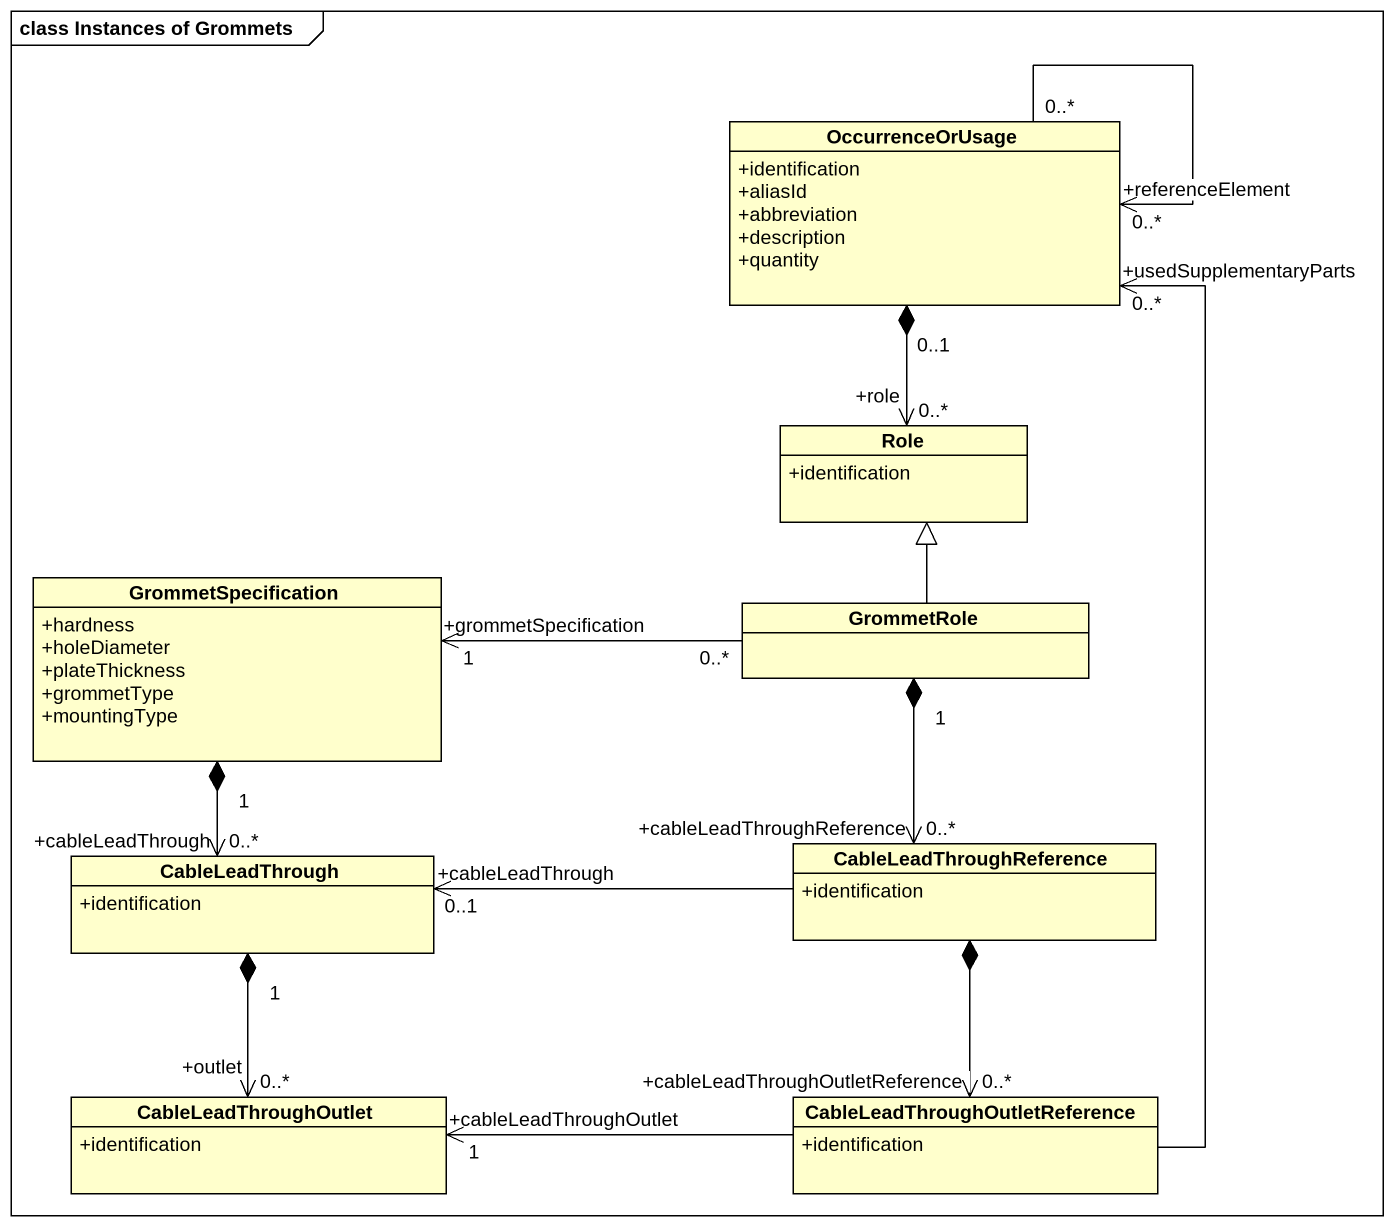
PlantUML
@startuml
mainframe class Instances of Grommets
hide circle
hide empty members
skinparam classAttributeIconSize 0
class OccurrenceOrUsage {
  +identification
  +aliasId
  +abbreviation
  +description
  +quantity
}
class Role {
  +identification
}
class GrommetSpecification {
  +hardness
  +holeDiameter
  +plateThickness
  +grommetType
  +mountingType
}
class GrommetRole
class CableLeadThrough {
  +identification
}
class CableLeadThroughReference {
  +identification
}
class CableLeadThroughOutlet {
  +identification
}
class "CableLeadThroughOutletReference" as CableLeadThroughOutletRefere {
  +identification
}
OccurrenceOrUsage "0..*" --> "+referenceElement\n0..*" OccurrenceOrUsage
OccurrenceOrUsage "0..1" *--> "+role\n0..*" Role
GrommetSpecification "1" *--> "+cableLeadThrough\n0..*" CableLeadThrough
GrommetRole -up-|> Role
GrommetRole "0..*" -left-> "+grommetSpecification\n1" GrommetSpecification
GrommetRole "1" *--> "0..*\n+cableLeadThroughReference" CableLeadThroughReference
CableLeadThrough "1" *--> "+outlet\n0..*" CableLeadThroughOutlet
CableLeadThroughReference -left-> "0..1\n+cableLeadThrough" CableLeadThrough
CableLeadThroughReference *--> "0..*\n+cableLeadThroughOutletReference" CableLeadThroughOutletRefere
CableLeadThroughOutletRefere -up-> "+usedSupplementaryParts\n0..*" OccurrenceOrUsage
CableLeadThroughOutletRefere -left-> "1\n+cableLeadThroughOutlet" CableLeadThroughOutlet
@enduml
